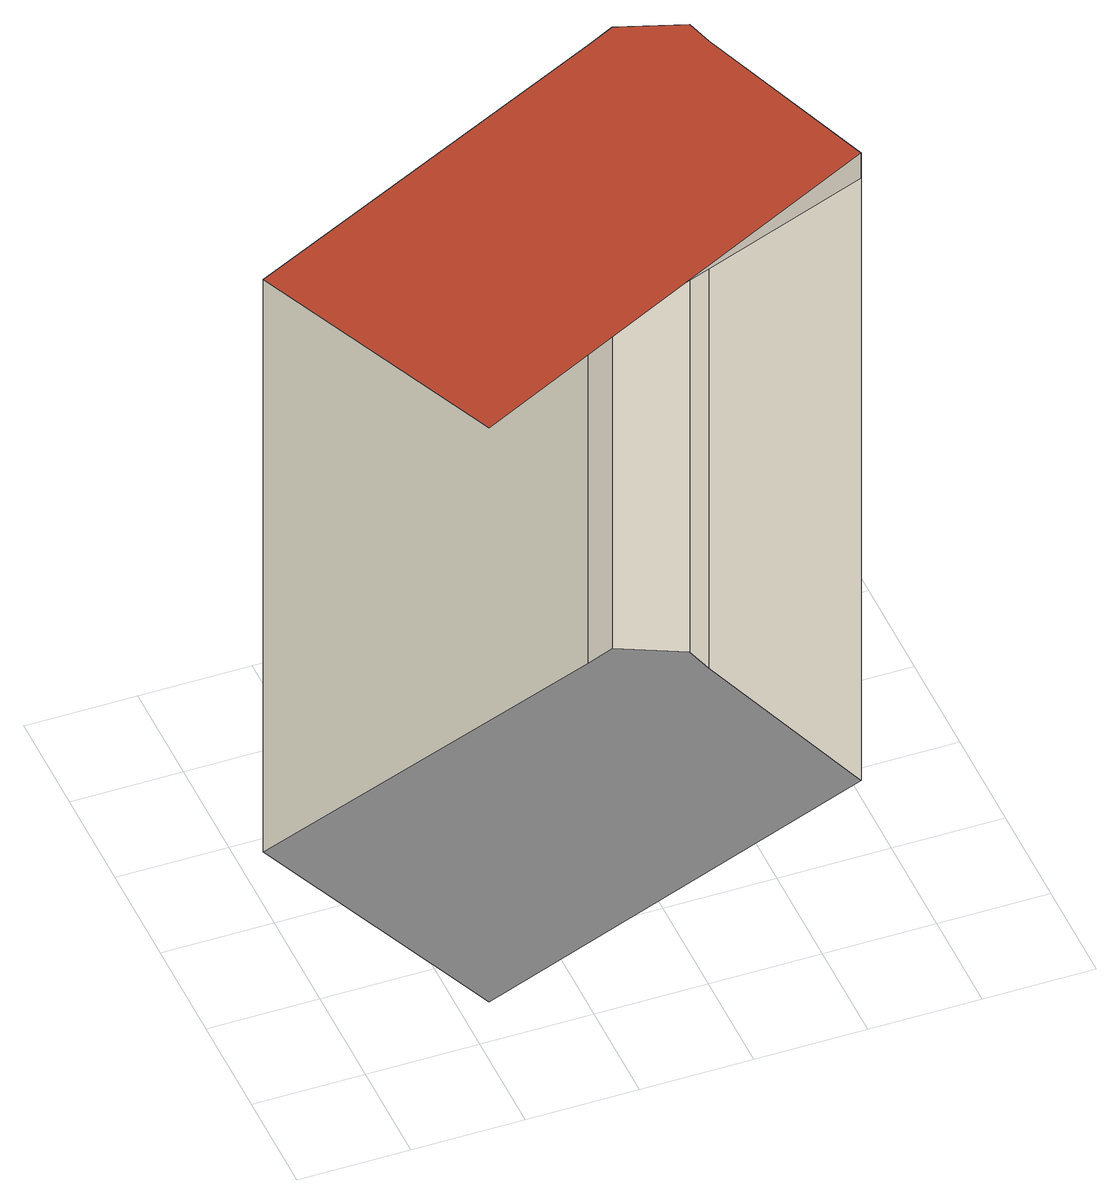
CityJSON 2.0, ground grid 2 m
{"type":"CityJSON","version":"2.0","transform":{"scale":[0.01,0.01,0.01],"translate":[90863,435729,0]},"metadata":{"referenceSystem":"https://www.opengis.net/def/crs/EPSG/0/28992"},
"CityObjects":{
"building1":{"type":"Building","attributes":{"TerrainHeight":1.47,"bron_geo":"Lidar 15-30 punten - nov. 2008","bron_tex":"UltraCAM-X 10cm juni 2008","status":"1","voll_tex":"complete"},"geometry":[{"type":"MultiSurface","lod":"2","boundaries":[[[0,1,2,3,4,5,6]],[[7,8,9,10,11,12,13]],[[0,6,11,10]],[[6,5,12,11]],[[5,4,13,12]],[[4,3,7,13]],[[3,2,8,7]],[[2,14,15]]],"semantics":{"surfaces":[{"type":"RoofSurface"},{"type":"GroundSurface"},{"type":"WallSurface"}],"values":[0,1,2,2,2,2,2,2]}}]}
},
"vertices":[
[48,569,1243],[253,90,1247],[1016,372,1362],[888,720,1362],[874,768,1363],[760,822,1350],[709,803,1342],[888,720,0],[1016,372,0],[253,90,0],[48,569,0],[709,803,0],[760,822,0],[874,768,0],[657,239,1308],[1016,372,1308]
]}
